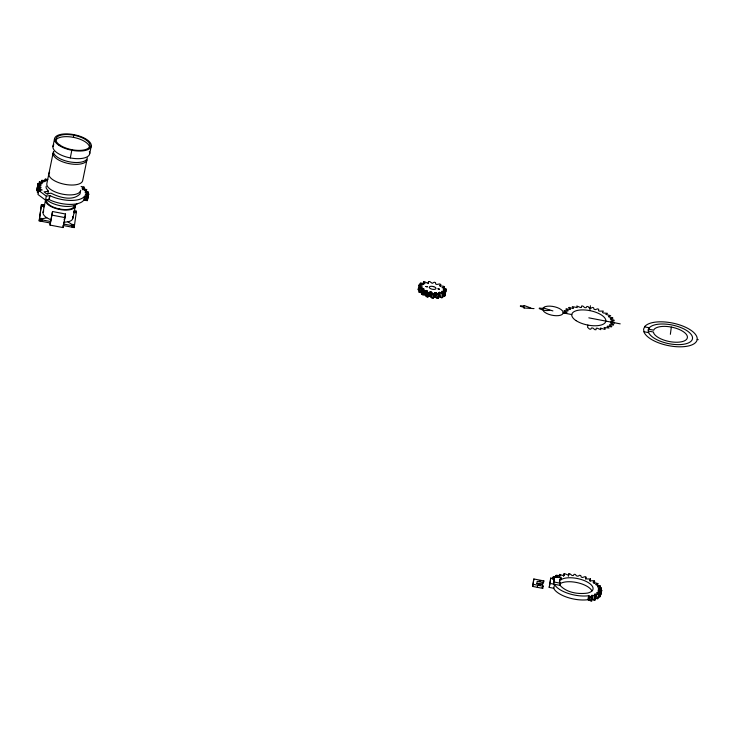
<?xml version="1.0" encoding="UTF-8"?>
<svg xmlns="http://www.w3.org/2000/svg" width="735" height="735" viewBox="0 0 735 735"><rect width="100%" height="100%" fill="white"/><g stroke="black" fill="none" stroke-linecap="round" stroke-linejoin="round"><path stroke-width="1.1" d="M440.283 286.549L440.715 284.436L439.64 283.94L436.792 284.463L435.644 283.995L435.506 282.543L434.229 282.231L432.226 283.342L429.828 281.588L428.569 281.514C428.992 284.307 426.272 282.608 424.582 281.716L423.562 281.9L424.995 283.425L424.251 283.866L420.778 282.929L420.181 283.324C423.718 284.959 422.79 285.713 419.042 285.005L418.968 285.557L422.597 287.155L419.667 287.55L420.126 288.148L424.398 289.149L422.542 290.169L423.461 290.72L426.695 290.518L427.623 291.032L427.09 292.346L428.303 292.76L430.15 291.887L431.748 292.254L431.013 297.262L433.007 298.199C433.769 295.92 435.662 297.105 437.261 298.428L438.464 297.877M440.715 284.436L439.493 285.694L443.821 286.338L444.51 286.935L442.02 287.633L446.035 288.993L446.209 289.581C441.808 289.167 442.654 290.242 445.924 291.409L445.566 291.896L442.001 291.244L441.524 291.786L443.517 293.256L442.681 293.55L439.512 292.337L438.519 292.631L439.291 294.147L438.124 294.202C435.616 291.437 432.988 292.622 433.604 296.894M554.236 578.767L550.726 578.087L550.019 583.434L553.574 584.114L554.668 576.653L561.154 577.894L560.722 580.007L561.77 579.235A17.346 7.286 11.6 0 1 587.155 581.927A17.346 7.286 11.6 0 1 587.403 593.108C577.958 594.394 566.667 592.658 560.015 585.345L554.594 584.307L553.777 588.276L554.291 589.387A22.601 9.5 11.6 0 0 587.853 599.714L591.749 600.908L592.557 596.939L591.308 595.332L595.543 596.14L596.25 595.883L594.33 594.358L595.047 593.944L598.566 594.762L599.034 594.376L596.645 592.906L597.086 592.456L600.55 593.007L600.89 592.502L598.024 591.197L598.097 590.646L601.671 590.866L601.735 590.343L598.29 589.213L598.363 588.671L601.414 588.505L601.23 587.89L597.785 587.118L597.481 586.521L600.137 586.025L596.232 584.95L595.653 584.279L597.877 583.553L593.035 582.221L594.633 581.155L593.77 580.65L590.628 580.843L589.654 580.301L590.527 578.923L586.686 578.978L585.721 578.564L585.914 577.085L584.794 576.709L582.533 577.489L581.22 577.067L580.788 575.56L579.492 575.266C577.986 576.773 576.378 576.313 575.432 574.494L574.118 574.283L573.328 575.56L571.968 575.468L570.02 573.87L568.853 573.814L568.385 576.277M553.574 584.114L554.668 576.653M50.118 222.981L39.185 220.886L41.454 204.532L44.734 205.166M50.017 225.085L52.534 211.524L65.525 214.014L65.047 217.624L63.008 227.574L50.017 225.085L52.534 211.524M72.903 218.194L75.402 205.975A15.214 6.394 11.6 0 1 59.627 209.457L59.691 208.997A14.112 5.926 11.6 0 1 46.608 200.453M71.938 149.701L70.294 157.924A18.733 7.874 11.6 0 1 53.83 144.676M73.923 134.643L73.408 137.344A17.355 7.295 11.6 0 0 55.419 141.322M63.008 227.574L63.366 224.901M63.623 222.925L63.715 222.246L67.932 221.841L71.911 224.441M64.515 218.341L64.285 220.05L65.525 214.014M63.238 225.498L74.171 227.602L76.44 211.239L74.253 210.826M419.088 290.196L418.178 289.222M543.863 580.907L542.568 582.432L537.156 581.394L536.927 583.268L542.329 584.307L543.165 586.245L542.733 588.358L532.737 586.438L533.435 581.1L533.867 578.987L543.863 580.907L543.431 583.011L542.136 584.545L536.715 583.507M532.737 586.438L533.867 578.987M553.777 588.276L549.21 587.403L550.726 578.087M587.862 325.081L587.577 327.305L589.424 329.032L590.738 329.243L591.528 327.966L592.888 328.058L594.836 329.657L596.002 329.712L596.204 328.233L597.224 328.205L600.853 329.693L600.385 328.058L604.39 329.262L605.337 329.096L604.087 327.488L609.039 328.04L607.11 326.515L607.836 326.101L611.345 326.919L611.814 326.533L609.425 325.072L609.866 324.613L613.33 325.164L613.67 324.659L610.813 323.354L610.886 322.803L614.451 323.023L614.524 322.5L611.07 321.379L611.143 320.827L614.203 320.662L614.01 320.047L610.564 319.275L610.261 318.678L612.916 318.181L612.567 317.639L609.012 317.107L608.433 316.436L610.656 315.71L605.815 314.378L607.422 313.321L603.407 313L602.443 312.458L603.306 311.08L599.466 311.135L598.501 310.73L598.703 309.242L597.573 308.865L595.313 309.646L593.999 309.224L593.577 307.717L592.272 307.423C590.775 308.93 589.158 308.47 588.211 306.651L586.897 306.44L586.107 307.717L584.748 307.625L582.8 306.026L581.633 305.971L581.44 307.45L580.42 307.478L576.782 305.99L577.251 307.625L572.299 306.587L573.548 308.195L572.583 308.434L569.313 307.386L568.605 307.643L570.535 309.169L569.809 309.582L566.29 308.764L565.821 309.15L568.219 310.611L567.769 311.07L564.305 310.519L563.966 311.024L566.832 312.329L566.758 312.88L563.185 312.66L562.698 313.964A10.474 4.401 11.6 0 1 553.685 315.517A10.474 4.401 11.6 0 1 543.716 311.401L542.623 308.957L544.286 307.028A10.474 4.401 11.6 0 1 554.824 306.844A10.474 4.401 11.6 0 1 563.001 311.695L563.194 312.899L571.793 314.58M589.773 310.602L590.416 305.723M561.154 577.894L559.859 579.428L559.611 581.293L560.447 583.232L560.015 585.345M568.853 573.814L568.66 575.294L565.05 573.805L564.002 573.833L564.471 575.468L563.414 575.615L559.519 574.421L559.105 576.405M599.778 594.836L600.927 594.312M670.366 334.315L671.321 327.075M38.174 183.493L36.759 190.2L38.174 183.493L41.702 183.925L42.033 183.438L39.368 181.922L43.944 181.912L41.849 180.351L41.445 182.335M38.183 186.24L38.597 184.255M38.036 188.105L37.219 192.074L38.091 192.781L38.909 188.803L38.036 188.105L41.068 187.802L40.829 187.149L37.577 186.221L38.376 185.606L40.802 185.744L40.949 185.192L37.917 183.961M38.964 183.906L39.368 181.922M37.549 192.616L38.358 188.647M39.598 184.384L40.002 182.399M38.863 188.785L39.589 184.696M38.909 188.803L42.207 189.961L38.78 190.503L37.972 194.472L45.506 200.113L49.172 199.534L51.082 200.499A22.601 9.5 11.6 0 0 83.753 200.196L87.29 200.627L88.696 193.93L85.444 193.002L85.205 192.35L88.237 192.055L87.832 194.04M39.91 191.091L40.324 189.106M42.125 182.84L42.529 180.856M44.872 181.122L45.276 179.129L47.858 179.496M44.991 181.38L45.276 179.129M52.938 146.577L54.5 138.933M39.185 220.886L41.454 204.532L42.364 205.129M53.076 153.183L46.819 183.75A17.263 7.258 11.6 0 0 62.815 194.215A17.263 7.258 11.6 0 0 80.721 190.255M39.901 220.224L40.204 218.745M43.255 205.148L42.952 206.627A1.259 0.533 11.6 0 1 43.806 206.948M41.206 219.93L41.509 218.451M43.025 212.461L46.314 196.144L38.78 190.503M47.784 194.187L48.391 191.201L46.204 188.114A17.346 7.286 11.6 0 1 46.259 186.194M48.933 199.571L49.741 195.602M49.172 199.534L49.989 195.565L51.891 196.53A22.601 9.5 11.6 0 0 84.571 196.227L88.099 196.658L88.356 196.19L85.324 194.959L85.471 194.407L88.705 194.417M74.253 212.626L74.557 211.147M72.508 225.939L72.811 224.46M76.137 212.718L76.44 211.239L75.411 211.469M74.171 227.602L74.474 226.123L73.564 225.526M82.449 189.74L82.862 187.756L84.093 187.113L81.116 186.451M89.716 153.633L91.287 145.989M83.129 189.437L83.533 187.453M83.689 189.097L84.093 187.113M85.343 191.908L85.747 189.924L86.675 189.639L81.916 188.031L82.862 187.756M83.753 200.196L84.571 196.227M86.271 191.624L86.675 189.639M84.764 200.389L85.572 196.42M85.903 200.536L86.721 196.567M87.07 198.873L87.897 194.545M87.29 200.627L88.696 193.93M418.105 289.774L419.042 285.005M419.749 285.437L420.181 283.324M419.951 285.979L418.803 291.767L419.262 292.374L422.515 292.723M420.402 285.961L420.833 283.848M419.262 292.374L420.126 288.148M420.392 292.631L421.265 288.405M421.091 292.714L421.963 288.497M423.13 284.013L423.562 281.9M423.342 284.537L423.773 282.424M426.695 295.112L421.679 294.386L422.542 290.169M422.726 291.666L423.378 288.497M422.597 294.946L423.461 290.72M423.691 294.983L424.554 290.757M424.297 294.937L425.161 290.711M425.381 294.652L426.245 290.426M425.831 294.744L426.695 290.518M428.137 283.627L428.569 281.514M430.15 291.887L429.277 296.113L427.43 296.986L426.226 296.572L426.162 295.874L427.026 291.648M426.226 296.572L427.09 292.346M426.906 294.055L427.338 291.942M427.43 296.986L428.303 292.76M428.303 296.802L429.176 292.585M428.725 296.628L429.589 292.411M429.277 296.113L430.581 291.896M430.885 296.481L431.574 292.117M431.013 297.262L431.748 292.254M431.702 297.997L432.575 293.779L431.877 293.035M433.007 298.199L434.468 292.668M433.503 297.831L434.367 293.605M433.659 297.565L434.523 293.338M433.944 296.821L434.808 292.594M434.955 296.857L435.818 292.631M435.212 296.968L436.085 292.741M436.039 297.776L436.902 293.55M437.261 298.428L438.124 294.202M438.326 297.556L439.512 292.337M438.427 298.373L439.328 293.66M443.517 293.256L442.654 297.482L441.818 297.767L438.905 296.618L439.769 292.392M440.283 297.317L441.147 293.09M441.818 297.767L442.681 293.55M444.078 289.048L444.51 286.935M443.986 291.721L443.122 295.948L444.703 296.122L446.209 289.581M444.418 291.832L444.85 289.719M444.703 296.122L446.035 288.993M537.313 587.311L537.744 585.198M542.136 584.545L542.568 582.432M549.21 587.403L550.019 583.434M552.628 578.978L553.51 576.607L557.029 577.425L557.746 577.012L555.825 575.487L556.533 575.229L560.768 576.038L559.519 574.421M552.95 579.235L553.042 576.993M553.391 583.48L553.804 581.495M554.006 580.503L554.438 578.39M555.412 577.471L555.825 575.487M559.353 576.782L559.767 574.798M559.427 581.541L559.859 579.428M563.534 576.268L564.002 573.833M585.51 579.07L585.914 577.085M590.058 581.348L590.527 578.923M587.853 599.714L588.662 595.745A22.601 9.5 11.6 0 1 555.1 585.418L554.594 584.307M588.588 600.137L589.406 596.168L588.662 595.745M589.525 600.587L590.343 596.618L589.406 596.168M593.898 583.406L594.312 581.422M594.229 583.149L594.633 581.155M590.793 601.074L591.601 597.105L592.557 596.939M592.07 598.226L592.676 595.249M596.25 595.883L595.442 599.852L594.725 600.109L593.715 599.916L594.523 595.947M597.472 585.538L597.877 583.553M594.725 600.109L595.543 596.14M596.452 594.358L595.635 598.327L597.748 598.731L599.034 594.376M599.383 587.467L599.788 585.483M599.732 588.009L600.137 586.025M597.748 598.731L598.566 594.762M599.181 592.86L598.373 596.829L599.742 596.976L600.89 592.502M600.183 592.851L600.596 590.866M600.633 590.563L601.23 587.89M600.55 592.291L600.072 596.471M600.807 591.482L601.414 588.505M599.742 596.976L600.55 593.007M600.853 594.836L601.735 590.343M530.854 307.993L524.248 305.567L523.743 306.633L524.073 308.002L534.033 308.599M648.647 329.188L649.308 327.782A22.546 9.472 11.6 0 1 684.083 329.041A22.546 9.472 11.6 0 1 682.052 344.458A22.546 9.472 11.6 0 1 648.665 332.652L644.007 331.751M37.356 187.462L37.779 188.224M524.248 305.567L523.706 306.072L520.453 305.751L520.38 306.302L523.54 307.221L524.073 308.002M426.162 295.874L426.759 295.25M421.679 294.386L422.257 293.844M559.905 583.976L560.952 583.204A17.346 7.286 11.6 0 1 578.39 582.901A17.346 7.286 11.6 0 1 591.914 590.931M41.849 180.351L46.755 180.681L45.395 179.395M40.517 219.186A1.259 0.533 11.6 0 1 41.188 218.405A1.259 0.533 11.6 0 1 42.612 219.342A1.259 0.533 11.6 0 1 40.517 219.186L39.488 219.407L50.485 221.52M42.364 218.773L46.81 217.79L50.724 219.756M48.391 191.201L44.045 191.89L46.7 193.865L51.027 193.176C59.333 197.439 72.646 201.528 80.014 193.957A17.346 7.286 11.6 0 0 80.069 192.037M46.314 196.144L49.989 195.565M85.747 189.924L84.066 190.19L88.237 192.055M87.079 198.514L87.888 197.899M549.734 310.317C545.094 311.006 542.926 310.188 539.26 308.627L539.334 308.075L542.577 308.397L543.119 307.892L552.913 310.923M432.575 293.779L433.87 293.972M644.641 326.882L649.308 327.782M588.818 317.842L620.211 323.859M52.056 215.134L65.047 217.624M697.166 339.451L698.25 339.662M63.476 224.01L74.474 226.123M554.006 582.001L560.447 583.232M533.169 584.325L543.165 586.245M429.718 296.122L430.71 296.343M591.868 599.218L593.715 599.916M590.343 596.618L591.601 597.105M86.868 199.865L87.538 200.159M444.234 295.148L445.061 295.635M553.354 577.251L554.337 577.866M442.222 296.94L442.654 297.482M542.062 587.412L542.733 588.358M591.133 599.999L591.749 600.908M445.171 293.219L445.346 293.807M648.399 331.062L648.665 332.652M73.932 212.58A1.259 0.533 11.6 0 1 74.869 212.819M73.675 226.702A1.259 0.533 11.6 0 1 71.754 226.793M71.607 225.921A1.259 0.533 11.6 0 1 72.82 226.012M42.308 220.822A1.259 0.533 11.6 0 1 40.747 220.904M40.03 220.518A1.259 0.533 11.6 0 1 40.094 219.985M40.884 219.884A1.259 0.533 11.6 0 1 41.812 220.123M89.358 151.493A18.733 7.874 11.6 0 1 70.294 157.924M73.408 137.344A17.355 7.295 11.6 0 1 89.495 147.864M87.355 157.869A17.263 7.258 11.6 0 1 69.448 161.819A17.263 7.258 11.6 0 1 53.453 151.364M49.658 172.128A17.263 7.258 11.6 0 0 62.631 183.851A17.263 7.258 11.6 0 0 82.743 180.378L86.978 159.679A17.263 7.258 11.6 0 1 66.876 163.152A17.263 7.258 11.6 0 1 53.903 151.428M77.533 203.54A17.263 7.258 11.6 0 1 62.677 206.103A17.263 7.258 11.6 0 1 46.25 199.323M74.318 205.763A14.112 5.926 11.6 0 1 59.691 208.997M72.609 216.448A15.214 6.394 11.6 0 1 67.932 221.841M46.81 217.79A15.214 6.394 11.6 0 1 43.751 210.917M59.627 209.457A15.214 6.394 11.6 0 1 45.524 200.242M73.932 211.101A1.259 0.533 11.6 0 1 75.723 211.91A1.259 0.533 11.6 0 1 73.812 212.011M648.353 329.133L648.114 331.007L653.507 332.036L653.672 333.038A17.346 7.286 11.6 0 0 679.351 342.115A17.346 7.286 11.6 0 0 680.913 330.254A17.346 7.286 11.6 0 0 654.168 329.289L653.755 330.171L648.353 329.133M425.905 286.485L427.265 286.825L425.905 286.485M438.005 288.809L439.374 289.149L438.005 288.809M644.871 326.404L643.566 329.179L644.09 332.303A27.296 11.466 11.6 0 0 684.515 346.598A27.296 11.466 11.6 0 0 686.968 327.929A27.296 11.466 11.6 0 0 644.871 326.404M539.306 580.861L540.675 581.201L539.306 580.861M538.847 584.417L540.216 584.766L538.847 584.417M433.668 286.65L432.805 286.439A3.399 1.424 11.6 0 0 429.341 287.036A3.399 1.424 11.6 0 0 431.574 289.057L432.437 289.278A3.399 1.424 11.6 0 0 435.901 288.671A3.399 1.424 11.6 0 0 433.668 286.65M71.819 225.186A1.259 0.533 11.6 0 0 73.913 225.351A1.259 0.533 11.6 0 0 72.489 224.414A1.259 0.533 11.6 0 0 71.819 225.186M59.158 145.493A18.733 7.874 11.6 0 0 90.387 147.891A18.733 7.874 11.6 0 0 69.127 133.99A18.733 7.874 11.6 0 0 59.158 145.493M60.169 145.273A17.355 7.295 11.6 0 0 89.1 147.487A17.355 7.295 11.6 0 0 69.402 134.615A17.355 7.295 11.6 0 0 60.169 145.273M42.262 205.874A1.259 0.533 11.6 0 0 44.366 206.039A1.259 0.533 11.6 0 0 42.933 205.102A1.259 0.533 11.6 0 0 42.262 205.874M576.102 320.653A17.346 7.286 11.6 0 0 605.015 322.867A17.346 7.286 11.6 0 0 585.336 310.005A17.346 7.286 11.6 0 0 576.102 320.653"/></g></svg>
